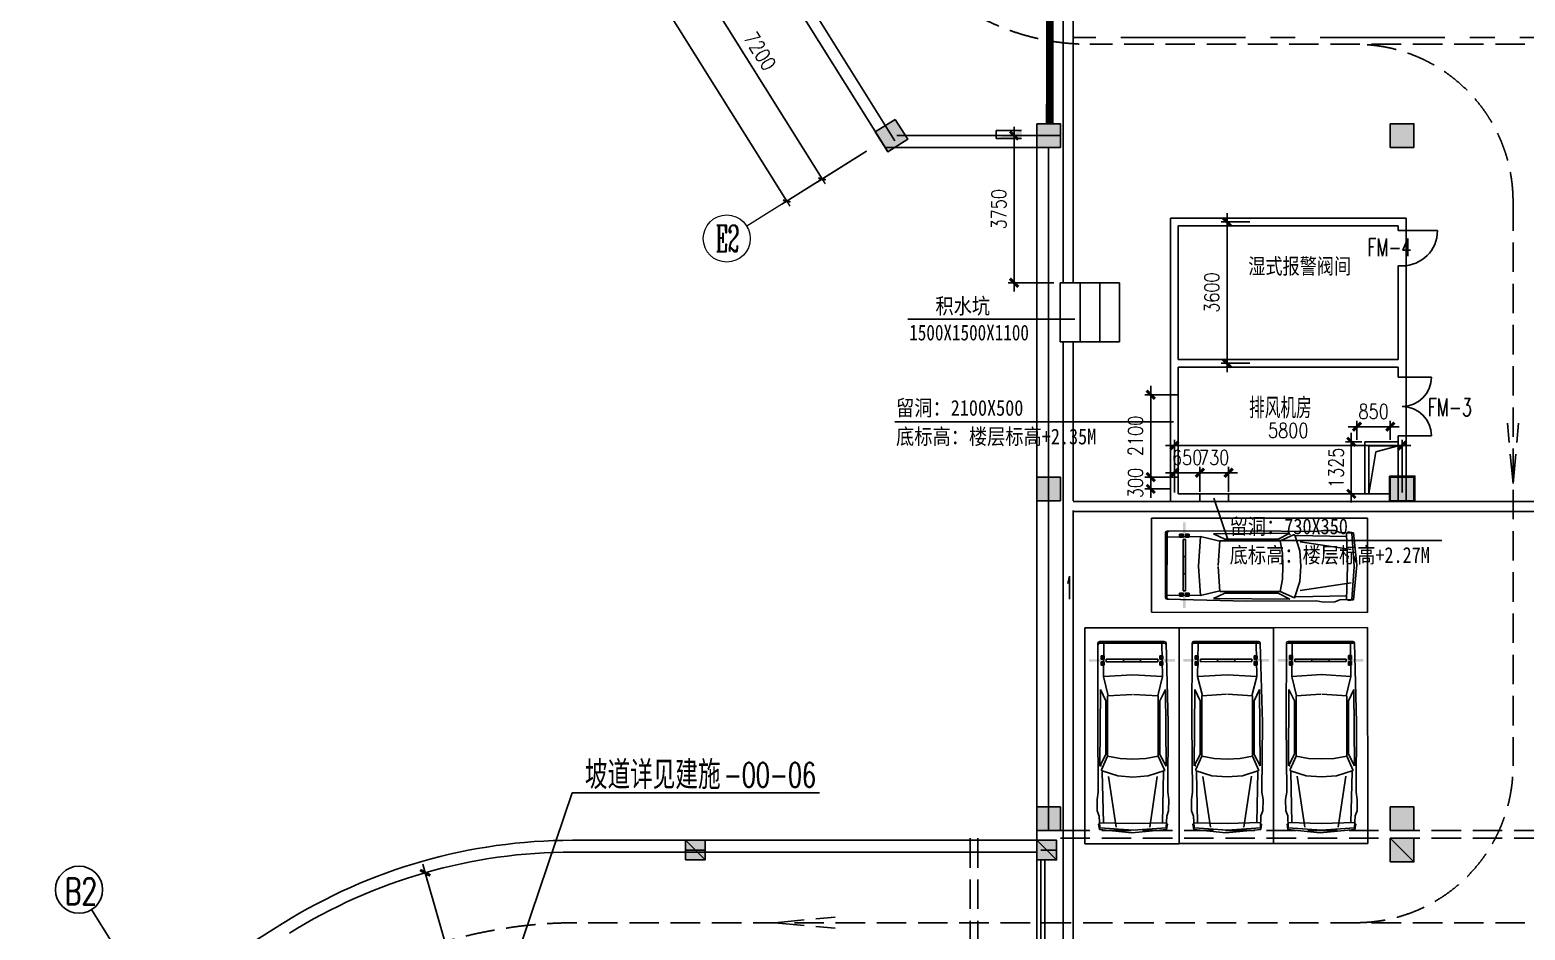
# Model space of a CAD drawing. Extents: x 953929 to 1132291, y -67290 to 107124.
# Drawn here: x 975203 to 1013275, y 50266 to 73196 of the extents above; entities that cross this region are included whole.
import ezdxf
from ezdxf.enums import TextEntityAlignment as Align

# ---------------------------------------------------------------- set-up
doc = ezdxf.new("R2010")
doc.units = 0
doc.header["$MEASUREMENT"] = 0
for name, pattern in [('ACAD_ISO02W100', [15, 12, -3]), ('CENTER', [50.8, 31.75, -6.35, 6.35, -6.35]), ('DASH', [0.35, 0.25, -0.1])]:
    doc.linetypes.add(name, pattern=pattern)
doc.layers.get('0').update_dxf_attribs({"linetype": 'CONTINUOUS'})
doc.layers.get('DEFPOINTS').update_dxf_attribs({"linetype": 'CONTINUOUS'})
for name, color, linetype in [('1', 8, 'CONTINUOUS'), ('2', 6, 'ACAD_ISO02W100'), ('COLUMN', 4, 'CONTINUOUS'), ('DIM', 7, 'CONTINUOUS'), ('F', 31, 'CONTINUOUS'), ('KWC', 253, 'CONTINUOUS'), ('TC', 8, 'CONTINUOUS'), ('WALL', 1, 'CONTINUOUS'), ('WIN', 4, 'CONTINUOUS'), ('WINDOW', 254, 'CONTINUOUS'), ('WINDOWS', 4, 'CONTINUOUS'), ('柱子', 2, 'CONTINUOUS')]:
    doc.layers.add(name, color=color, linetype=linetype)
doc.layers.add('AXIS', color=3, linetype='CONTINUOUS', lineweight=9)
doc.styles.add('_HZTXT', font='txt', dxfattribs={"width": 0.8, "bigfont": 'HZTXT'})
doc.styles.add('CHINA', font='SimSun.ttf', dxfattribs={"width": 0.85, "height": 150})
doc.styles.add('COMPLEX', font='COMPLEX.shx')
doc.styles.add('DIM', font='', dxfattribs={"width": 0.75})
doc.styles.add('DIM_FONT', font='SIMPLEX.shx', dxfattribs={"width": 0.8})
doc.styles.add('FS', font='txt.shx', dxfattribs={"width": 0.66, "height": 150, "bigfont": 'fs.shx'})
doc.styles.add('H1', font='SimSun.ttf')
doc.styles.get("Standard").update_dxf_attribs({"font": 'txt.shx', "width": 0.8, "height": 525, "bigfont": 'h1.shx'})
doc.styles.get('DIM').set_extended_font_data('FangSong_GB2312')
doc.dimstyles.new('DIMN-200', dxfattribs={"dimtxt": 300, "dimasz": 1, "dimexe": 250, "dimexo": 0, "dimgap": 150, "dimtad": 1, "dimdec": 0, "dimdsep": 46, "dimtxsty": 'DIM_FONT', "dimblk": '_DIMX', "dimcen": 2.5, "dimclrd": 256, "dimclre": 256, "dimclrt": 4, "dimadec": 0, "dimazin": 0, "dimtfac": 1, "dimtdec": 0, "dimtix": 1, "dimtmove": 2, "dimatfit": 3, "dimldrblk": '_DIMX', "dimfxl": 0, "dimtolj": 1, "dimtzin": 0, "dimarcsym": 0})
doc.dimstyles.get("Standard").update_dxf_attribs({"dimtxt": 375, "dimasz": 1, "dimexe": 150, "dimexo": 0, "dimgap": 200, "dimtad": 1, "dimdec": 0, "dimzin": 0, "dimdsep": 46, "dimtxsty": 'DIM_FONT', "dimblk1": '_DIMX', "dimblk2": '_DIMX', "dimsah": 1, "dimcen": 200, "dimclrd": 256, "dimclre": 256, "dimclrt": 4, "dimadec": 0, "dimazin": 0, "dimtfac": 1, "dimtdec": 0, "dimtix": 1, "dimtmove": 2, "dimatfit": 3, "dimldrblk": '_DIMX', "dimfxl": 0, "dimtolj": 1, "dimtzin": 0, "dimarcsym": 0})

# ---------------------------------------------------------------- blocks, each defined once
blk = doc.blocks.new('_DIMX')
blk.add_line((-150, 0), (150, 0))
at = {"const_width": 50}
blk.add_lwpolyline([(-70, -70), (70, 70)], dxfattribs=at)
blk = doc.blocks.new('ZHU')
at = {"layer": '柱子'}
h = blk.add_hatch(color=256, dxfattribs=at)
h.paths.add_polyline_path([(300, -300), (300, 300), (-300, 300)])
h.paths.add_polyline_path([(-300, 300), (-300, -300), (300, -300)], flags=16)
blk.add_line((-300, 300), (300, -300), dxfattribs=at)
blk.add_lwpolyline([(-300, -300), (300, -300), (300, 300), (-300, 300)], close=True, dxfattribs=at)
blk = doc.blocks.new('*D27')
at = {"linetype": 'ByBlock'}
for p, q in [((1160065, 49669), (1160063, 49669)), ((1160066, 49336), (1160066, 49819)), ((1160916, 49669), (1160066, 49669)), ((1160916, 49336), (1160916, 49819)), ((1160918, 49669), (1160919, 49669))]:
    blk.add_line(p, q, dxfattribs=at)
at = {"layer": 'DEFPOINTS', "color": 0, "linetype": 'ByBlock'}
for p in [(1160066, 49669), (1160066, 49336), (1160916, 49336)]:
    blk.add_point(p, dxfattribs=at)
at = {"linetype": 'ByBlock', "xscale": 1.5, "yscale": 1.5, "zscale": 1.5}
blk.add_blockref('_DIMX', (1160066, 49669), dxfattribs=at)
at = {"linetype": 'ByBlock', "xscale": 1.5, "yscale": 1.5, "zscale": 1.5, "rotation": 180}
blk.add_blockref('_DIMX', (1160916, 49669), dxfattribs=at)
at = {"color": 4, "linetype": 'ByBlock', "insert": (1160491, 50057), "char_height": 375, "attachment_point": 5, "style": 'DIM_FONT'}
blk.add_mtext('\\A1;850', dxfattribs=at)
blk = doc.blocks.new('*D36')
at = {"linetype": 'ByBlock'}
for p, q in [((1009120, 62704), (1008700, 62704)), ((1008850, 62706), (1008850, 62707)), ((1008850, 62704), (1008850, 61379)), ((1009120, 61379), (1008700, 61379)), ((1008850, 61378), (1008850, 61376))]:
    blk.add_line(p, q, dxfattribs=at)
at = {"layer": 'DEFPOINTS', "color": 0, "linetype": 'ByBlock'}
for p in [(1009120, 62704), (1008850, 61379), (1009120, 61379)]:
    blk.add_point(p, dxfattribs=at)
at = {"linetype": 'ByBlock', "xscale": 1.5, "yscale": 1.5, "zscale": 1.5}
for p, rotation in [((1008850, 62704), 270), ((1008850, 61379), 90)]:
    blk.add_blockref('_DIMX', p, dxfattribs=dict(at, rotation=rotation))
at = {"color": 4, "linetype": 'ByBlock', "insert": (1008463, 62042), "char_height": 375, "attachment_point": 5, "rotation": 90, "style": 'DIM_FONT'}
blk.add_mtext('\\A1;1325', dxfattribs=at)
blk = doc.blocks.new('*D108')
at = {"linetype": 'ByBlock'}
for p, q in [((1004344, 61409), (1004344, 62758)), ((1010142, 62608), (1004345, 62608)), ((1010144, 61409), (1010144, 62758))]:
    blk.add_line(p, q, dxfattribs=at)
at = {"layer": 'DEFPOINTS', "color": 0, "linetype": 'ByBlock'}
for p in [(1004344, 62608), (1004344, 61409), (1010144, 61409)]:
    blk.add_point(p, dxfattribs=at)
at = {"linetype": 'ByBlock', "xscale": 1.5, "yscale": 1.5, "zscale": 1.5, "rotation": 180}
blk.add_blockref('_DIMX', (1004344, 62608), dxfattribs=at)
at = {"linetype": 'ByBlock', "xscale": 1.5, "yscale": 1.5, "zscale": 1.5}
blk.add_blockref('_DIMX', (1010144, 62608), dxfattribs=at)
at = {"color": 4, "linetype": 'ByBlock', "insert": (1007244, 62995), "char_height": 375, "attachment_point": 5, "style": 'DIM_FONT'}
blk.add_mtext('\\A1;5800', dxfattribs=at)
blk = doc.blocks.new('*D121')
at = {"linetype": 'ByBlock'}
for p, q in [((1004220, 61804), (1003593, 61804)), ((1003743, 61806), (1003743, 61807)), ((1003743, 61504), (1003743, 61804)), ((1004220, 61504), (1003593, 61504)), ((1003743, 61503), (1003743, 61501))]:
    blk.add_line(p, q, dxfattribs=at)
at = {"layer": 'DEFPOINTS', "color": 0, "linetype": 'ByBlock'}
for p in [(1003743, 61804), (1004220, 61804), (1004220, 61504)]:
    blk.add_point(p, dxfattribs=at)
at = {"linetype": 'ByBlock', "xscale": 1.5, "yscale": 1.5, "zscale": 1.5}
for p, rotation in [((1003743, 61804), 270), ((1003743, 61504), 90)]:
    blk.add_blockref('_DIMX', p, dxfattribs=dict(at, rotation=rotation))
at = {"color": 4, "linetype": 'ByBlock', "insert": (1003356, 61654), "char_height": 375, "attachment_point": 5, "rotation": 90, "style": 'DIM_FONT'}
blk.add_mtext('\\A1;300', dxfattribs=at)
blk = doc.blocks.new('*D122')
at = {"linetype": 'ByBlock'}
for p, q in [((1004220, 63904), (1003593, 63904)), ((1003743, 61806), (1003743, 63903)), ((1004220, 61804), (1003593, 61804))]:
    blk.add_line(p, q, dxfattribs=at)
at = {"layer": 'DEFPOINTS', "color": 0, "linetype": 'ByBlock'}
for p in [(1003743, 63904), (1004220, 63904), (1004220, 61804)]:
    blk.add_point(p, dxfattribs=at)
at = {"linetype": 'ByBlock', "xscale": 1.5, "yscale": 1.5, "zscale": 1.5}
for p, rotation in [((1003743, 63904), 90), ((1003743, 61804), 270)]:
    blk.add_blockref('_DIMX', p, dxfattribs=dict(at, rotation=rotation))
at = {"color": 4, "linetype": 'ByBlock', "insert": (1003356, 62854), "char_height": 375, "attachment_point": 5, "rotation": 90, "style": 'DIM_FONT'}
blk.add_mtext('\\A1;2100', dxfattribs=at)
blk = doc.blocks.new('*D123')
at = {"linetype": 'ByBlock'}
for p, q in [((1004344, 61409), (1004344, 62066)), ((1004994, 61428), (1004994, 62066)), ((1004342, 61916), (1004341, 61916)), ((1004344, 61916), (1004994, 61916)), ((1004995, 61916), (1004997, 61916))]:
    blk.add_line(p, q, dxfattribs=at)
at = {"layer": 'DEFPOINTS', "color": 0, "linetype": 'ByBlock'}
for p in [(1004994, 61916), (1004344, 61409), (1004994, 61428)]:
    blk.add_point(p, dxfattribs=at)
at = {"linetype": 'ByBlock', "xscale": 1.5, "yscale": 1.5, "zscale": 1.5}
blk.add_blockref('_DIMX', (1004344, 61916), dxfattribs=at)
at = {"linetype": 'ByBlock', "xscale": 1.5, "yscale": 1.5, "zscale": 1.5, "rotation": 180}
blk.add_blockref('_DIMX', (1004994, 61916), dxfattribs=at)
at = {"color": 4, "linetype": 'ByBlock', "insert": (1004669, 62303), "char_height": 375, "attachment_point": 5, "style": 'DIM_FONT'}
blk.add_mtext('\\A1;650', dxfattribs=at)
blk = doc.blocks.new('*D124')
at = {"linetype": 'ByBlock'}
for p, q in [((1004994, 61428), (1004994, 62066)), ((1005724, 61428), (1005724, 62066)), ((1004992, 61916), (1004991, 61916)), ((1004994, 61916), (1005724, 61916)), ((1005725, 61916), (1005727, 61916))]:
    blk.add_line(p, q, dxfattribs=at)
at = {"layer": 'DEFPOINTS', "color": 0, "linetype": 'ByBlock'}
for p in [(1005724, 61916), (1004994, 61428), (1005724, 61428)]:
    blk.add_point(p, dxfattribs=at)
at = {"linetype": 'ByBlock', "xscale": 1.5, "yscale": 1.5, "zscale": 1.5}
blk.add_blockref('_DIMX', (1004994, 61916), dxfattribs=at)
at = {"linetype": 'ByBlock', "xscale": 1.5, "yscale": 1.5, "zscale": 1.5, "rotation": 180}
blk.add_blockref('_DIMX', (1005724, 61916), dxfattribs=at)
at = {"color": 4, "linetype": 'ByBlock', "insert": (1005359, 62303), "char_height": 375, "attachment_point": 5, "style": 'DIM_FONT'}
blk.add_mtext('\\A1;730', dxfattribs=at)
blk = doc.blocks.new('*D169')
at = {"linetype": 'ByBlock'}
for p, q in [((1006263, 68304), (1005535, 68304)), ((1005685, 64706), (1005685, 68303)), ((1006263, 64704), (1005535, 64704))]:
    blk.add_line(p, q, dxfattribs=at)
at = {"layer": 'DEFPOINTS', "color": 0, "linetype": 'ByBlock'}
for p in [(1005685, 68304), (1006263, 68304), (1006263, 64704)]:
    blk.add_point(p, dxfattribs=at)
at = {"linetype": 'ByBlock', "xscale": 1.5, "yscale": 1.5, "zscale": 1.5}
for p, rotation in [((1005685, 68304), 90), ((1005685, 64704), 270)]:
    blk.add_blockref('_DIMX', p, dxfattribs=dict(at, rotation=rotation))
at = {"color": 4, "linetype": 'ByBlock', "insert": (1005297, 66504), "char_height": 375, "attachment_point": 5, "rotation": 90, "style": 'DIM_FONT'}
blk.add_mtext('\\A1;3600', dxfattribs=at)
blk = doc.blocks.new('*D215')
at = {"linetype": 'ByBlock'}
for p, q in [((1001444, 70504), (1000360, 70504)), ((1000510, 70503), (1000510, 66756)), ((1001519, 66754), (1000360, 66754))]:
    blk.add_line(p, q, dxfattribs=at)
at = {"layer": 'DEFPOINTS', "color": 0, "linetype": 'ByBlock'}
for p in [(1001444, 70504), (1000510, 66754), (1001519, 66754)]:
    blk.add_point(p, dxfattribs=at)
at = {"linetype": 'ByBlock', "xscale": 1.5, "yscale": 1.5, "zscale": 1.5}
for p, rotation in [((1000510, 70504), 90), ((1000510, 66754), 270)]:
    blk.add_blockref('_DIMX', p, dxfattribs=dict(at, rotation=rotation))
at = {"color": 4, "linetype": 'ByBlock', "insert": (1000122, 68629), "char_height": 375, "attachment_point": 5, "rotation": 90, "style": 'DIM_FONT'}
blk.add_mtext('\\A1;3750', dxfattribs=at)
blk = doc.blocks.new('CW')
at = {"layer": 'KWC'}
h = blk.add_hatch(color=256, dxfattribs=at)
h.paths.add_polyline_path([(800, -546), (800, -109), (865, -109), (865, -546)])
h.paths.add_polyline_path([(799, -1419), (799, -982), (865, -982), (865, -1419)])
h.paths.add_polyline_path([(799, -2292), (799, -1855), (864, -1855), (864, -2292)])
h = blk.add_hatch(color=256, dxfattribs=at)
h.paths.add_polyline_path([(865, -412), (865, -488), (953, -488), (953, -412)])
h.paths.add_polyline_path([(800, -412), (800, -488), (712, -488), (712, -412)])
edge = h.paths.add_edge_path(flags=16)
edge.add_ellipse((756, -450), major_axis=(-10.2, 10.2), ratio=1, start_angle=-45.0335, end_angle=314.9665, ccw=False)
edge = h.paths.add_edge_path(flags=16)
edge.add_ellipse((909, -450), major_axis=(-10.2, 10.2), ratio=1, start_angle=-45.0335, end_angle=314.9665, ccw=False)
h = blk.add_hatch(color=256, dxfattribs=at)
h.paths.add_polyline_path([(864, -1989), (864, -1913), (952, -1913), (952, -1989)])
edge = h.paths.add_edge_path(flags=16)
edge.add_ellipse((908, -1951), major_axis=(-10.2, 10.2), ratio=1, start_angle=-45.0335, end_angle=314.9665, ccw=False)
edge = h.paths.add_edge_path(flags=16)
edge.add_ellipse((755, -1951), major_axis=(-10.2, 10.2), ratio=1, start_angle=-45.0335, end_angle=314.9665, ccw=False)
h.paths.add_polyline_path([(799, -1989), (799, -1913), (712, -1913), (712, -1989)])
for p, q in [((-1, -2400), (0, 0)), ((0, 0), (5500, -3)), ((349, -2022), (350, -379)), ((391, -2023), (392, -379)), ((2414, -328), (395, -334)), ((4190, -340), (2414, -328)), ((4377, -312), (4190, -340)), ((4665, -317), (4377, -312)), ((4796, -365), (4665, -317)), ((5098, -381), (4796, -365)), ((4966, -373), (4985, -1225)), ((5003, -350), (4985, -372)), ((5139, -372), (5003, -350)), ((5227, -1193), (5139, -372)), ((5500, -3), (5499, -2403)), ((1245, -471), (397, -483)), ((712, -488), (712, -412)), ((712, -412), (800, -412)), ((800, -488), (712, -488)), ((800, -546), (799, -1855)), ((800, -412), (800, -488)), ((800, -546), (865, -546)), ((865, -546), (864, -1855)), ((865, -412), (865, -488)), ((953, -412), (865, -412)), ((865, -488), (953, -488)), ((953, -488), (953, -412)), ((1245, -471), (1197, -1224)), ((1734, -592), (1245, -471)), ((3522, -383), (1576, -397)), ((1864, -537), (1576, -397)), ((1735, -578), (1696, -1211)), ((3273, -579), (1735, -578)), ((3226, -538), (1864, -537)), ((3522, -383), (3226, -538)), ((3615, -425), (3273, -579)), ((3273, -579), (3333, -897)), ((3646, -439), (3773, -838)), ((4970, -473), (3673, -445)), ((5082, -800), (3786, -605)), ((5154, -1230), (5098, -381)), ((799, -982), (865, -982)), ((3333, -897), (3345, -1224)), ((3773, -838), (3802, -1224)), ((799, -1419), (865, -1419)), ((1244, -1976), (1197, -1222)), ((1734, -1869), (1696, -1236)), ((3333, -1552), (3345, -1225)), ((3772, -1612), (3802, -1226)), ((4965, -2077), (4985, -1226)), ((5097, -2070), (5154, -1230)), ((5138, -2079), (5227, -1193)), ((799, -1855), (864, -1855)), ((1733, -1855), (1244, -1976)), ((3272, -1870), (1734, -1869)), ((3272, -1870), (3333, -1552)), ((3637, -2034), (3272, -1870)), ((3637, -2034), (3772, -1612)), ((5081, -1651), (3785, -1844)), ((2413, -2120), (393, -2067)), ((1244, -1976), (396, -1962)), ((799, -1913), (712, -1913)), ((712, -1913), (712, -1989)), ((712, -1989), (799, -1989)), ((799, -1989), (799, -1913)), ((864, -1989), (864, -1913)), ((864, -1913), (952, -1913)), ((952, -1989), (864, -1989)), ((952, -1913), (952, -1989)), ((1863, -1910), (1575, -2050)), ((3521, -2067), (1575, -2050)), ((3225, -1911), (1863, -1910)), ((4189, -2110), (2413, -2120)), ((3521, -2067), (3225, -1911)), ((4969, -1977), (3672, -2005)), ((4376, -2138), (4189, -2110)), ((4664, -2133), (4376, -2138)), ((4795, -2085), (4664, -2133)), ((5097, -2070), (4795, -2085)), ((5002, -2101), (4984, -2079)), ((5138, -2079), (5002, -2101)), ((5499, -2403), (-1, -2400))]:
    blk.add_line(p, q, dxfattribs=at)
for centre in [(756, -450), (909, -450), (755, -1951), (908, -1951)]:
    blk.add_circle(centre, 14.4, dxfattribs=at)
for centre, major_axis, start_param, end_param in [((395, -379), (-45, 0.4), -1.558913, 0.008145), ((437, -379), (-45, 0.1), -1.565717, 0.001342), ((3509, -415), (11.2, 0.7), -1.159955, 1.503276), ((3624, -446), (22.5, 0.3), 0.294791, 1.978353), ((3333, -1224), (7.95, 7.95), 5.46214, 5.532266), ((3791, -1225), (-7.95, 7.95), 3.84936, 4.003454), ((4974, -1225), (7.95, 7.95), 5.474521, 5.519885), ((394, -2022), (-45, 0.1), 0.002021, 1.546781), ((436, -2023), (-45, 0.1), 0.002021, 1.546781), ((3623, -2003), (22.5, 0.4), 4.270615, 5.954177)]:
    blk.add_ellipse(centre, major_axis=major_axis, ratio=1, start_param=start_param, end_param=end_param, dxfattribs=at)
at = {"layer": 'KWC', "linetype": 'Continuous', "style": 'DIM', "oblique": 360, "flags": 9}
for tag in ['YSIZE', 'XSIZE']:
    blk.add_attdef(tag, (5154, -1230), '', height=0.45, rotation=179.9665, dxfattribs=at)
blk = doc.blocks.new('*D478')
at = {"linetype": 'ByBlock'}
for p, q in [((985268, 51726), (986869, 46144)), ((989016, 38654), (987416, 44236))]:
    blk.add_line(p, q, dxfattribs=at)
at = {"layer": 'DEFPOINTS', "color": 0, "linetype": 'ByBlock'}
for p in [(985268, 51727), (989016, 38654)]:
    blk.add_point(p, dxfattribs=at)
at = {"linetype": 'ByBlock', "xscale": 1.5, "yscale": 1.5, "zscale": 1.5, "rotation": 106}
blk.add_blockref('_DIMX', (985268, 51727), dxfattribs=at)
at = {"color": 4, "linetype": 'ByBlock', "insert": (987142, 45190), "char_height": 375, "attachment_point": 5, "rotation": 286, "style": 'DIM_FONT'}
blk.add_mtext('\\A1;R13600', dxfattribs=at)
blk = doc.blocks.new('A$C01856CDB')
at = {"layer": 'WIN'}
for q in [(588, 47), (189, 0)]:
    blk.add_line((0, 47), q, dxfattribs=at)
blk = doc.blocks.new('A$C445D01A8')
at = {"layer": 'WINDOW'}
blk.add_blockref('A$C01856CDB', (0, 0), dxfattribs=at)
blk = doc.blocks.new('A$C084E10F1')
at = {"layer": 'WINDOWS', "xscale": -1}
blk.add_blockref('A$C445D01A8', (588, 0), dxfattribs=at)

msp = doc.modelspace()

# ---------------------------------------------------------------- hatches: boundary and pattern name
at = {"layer": 'COLUMN'}
for points in [[(996730.164, 70599.614), (997048.115, 70090.786), (997556.944, 70408.737), (997238.992, 70917.566)], [(1000843.554, 70204.176), (1001443.554, 70204.176), (1001443.554, 70804.176), (1000843.554, 70804.176)], [(1009843.554, 70204.176), (1010443.554, 70204.176), (1010443.554, 70804.176), (1009843.554, 70804.176)], [(1000843.554, 61204.176), (1001443.554, 61204.176), (1001443.554, 61804.176), (1000843.554, 61804.176)], [(1009818.554, 61179.176), (1010468.554, 61179.176), (1010468.554, 61829.176), (1009818.554, 61829.176)], [(1009843.554, 61204.176), (1010443.554, 61204.176), (1010443.554, 61804.176), (1009843.554, 61804.176)], [(1009843.554, 61204.176), (1010443.554, 61204.176), (1010443.554, 61804.176), (1009843.554, 61804.176)], [(1000843.554, 52804.176), (1001443.554, 52804.176), (1001443.554, 53404.176), (1000843.554, 53404.176)], [(1009843.554, 52804.176), (1010443.554, 52804.176), (1010443.554, 53404.176), (1009843.554, 53404.176)]]:
    msp.add_hatch(color=256, dxfattribs=at).paths.add_polyline_path(points)

# ---------------------------------------------------------------- linework, layer by layer
for q in [(987257.75, 48575.472), (995307.96, 53758.54)]:
    msp.add_line((989011.352, 53758.54), q)
at = {"layer": '1'}
for p, q in [((1009293.554, 61379.176), (1009472.886, 62450.028)), ((1009472.886, 62450.028), (1010043.554, 62604.176))]:
    msp.add_line(p, q, dxfattribs=at)
at = {"layer": '2', "ltscale": 100, "const_width": 200}
msp.add_lwpolyline([(1001179.643, 84886.451), (1001171.42, 70804.176)], dxfattribs=at)
at = {"layer": 'AXIS'}
msp.add_line((996503.091, 70103.973), (993455.962, 68199.916), dxfattribs=at)
msp.add_circle((992947.134, 67881.964), 600, dxfattribs=at)
at = {"layer": 'COLUMN'}
for p, q in [((1010143.554, 64354.176), (1010893.554, 64354.176)), ((1010243.554, 64354.176), (1010243.554, 62854.176)), ((1010143.554, 62854.176), (1010893.554, 62854.176))]:
    msp.add_line(p, q, dxfattribs=at)
for points in [[(997238.992, 70917.566), (997556.944, 70408.737), (997048.115, 70090.786), (996730.164, 70599.614)], [(1000843.554, 70804.176), (1001443.554, 70804.176), (1001443.554, 70204.176), (1000843.554, 70204.176)], [(1009843.554, 70804.176), (1010443.554, 70804.176), (1010443.554, 70204.176), (1009843.554, 70204.176)], [(1000843.554, 61804.176), (1001443.554, 61804.176), (1001443.554, 61204.176), (1000843.554, 61204.176)], [(1009818.554, 61829.176), (1010468.554, 61829.176), (1010468.554, 61179.176), (1009818.554, 61179.176)], [(1009843.554, 61804.176), (1010443.554, 61804.176), (1010443.554, 61204.176), (1009843.554, 61204.176)], [(1009843.554, 61804.176), (1010443.554, 61804.176), (1010443.554, 61204.176), (1009843.554, 61204.176)], [(1000843.554, 53404.176), (1001443.554, 53404.176), (1001443.554, 52804.176), (1000843.554, 52804.176)], [(1009843.554, 53404.176), (1010443.554, 53404.176), (1010443.554, 52804.176), (1009843.554, 52804.176)]]:
    msp.add_lwpolyline(points, close=True, dxfattribs=at)
for centre, start, end in [((1010143.554, 64354.176), 270, 0), ((1010143.554, 62854.176), 0, 90)]:
    msp.add_arc(centre, 750, start, end, dxfattribs=at)
at = {"layer": 'DIM'}
for p, q in [((1001814.238, 65823.974), (997561.912, 65823.974)), ((991905.96, 52304.176), (992381.148, 52304.176)), ((991945.559, 52304.176), (992341.549, 52304.176)), ((1000945.559, 52304.176), (1001341.549, 52304.176)), ((978207.378, 48492.043), (976773.366, 50786.942))]:
    msp.add_line(p, q, dxfattribs=at)
msp.add_circle((976453.6, 51294.632), 600, dxfattribs=at)
at = {"layer": 'TC'}
for p, q in [((999804.747, 70633.306), (999804.643, 70433.306)), ((1000454.747, 70632.966), (999804.747, 70633.306)), ((999804.643, 70433.306), (1000454.643, 70432.966))]:
    msp.add_line(p, q, dxfattribs=at)
msp.add_solid([(999807.544, 70434.397), (1000453.753, 70434.058), (1000451.988, 70629.872)], dxfattribs=at)
at = {"layer": 'WALL'}
for p, q in [((977907.484, 101288.322), (997225.569, 70372.923)), ((977653.07, 101129.346), (997029.903, 70119.931)), ((997275.584, 70504.176), (1001443.554, 70504.176)), ((996977.261, 70204.176), (1001443.554, 70204.176)), ((1000843.554, 70204.176), (1000843.554, 52404.176)), ((1001143.554, 70204.176), (1001143.554, 52804.176)), ((1004243.554, 68404.176), (1010243.554, 68404.176)), ((1004243.554, 68404.176), (1004243.554, 61179.176)), ((1004443.554, 68204.176), (1010043.554, 68204.176)), ((1004443.554, 68204.176), (1004443.554, 64804.176)), ((1010043.554, 68204.176), (1010043.554, 68084.176)), ((1010243.554, 68404.176), (1010243.554, 68084.176)), ((1010043.554, 68084.176), (1010243.554, 68084.176)), ((1010043.554, 67184.176), (1010043.554, 64804.176)), ((1010043.554, 67184.176), (1010243.554, 67184.176)), ((1010243.554, 67184.176), (1010243.554, 63954.176)), ((1004243.554, 64804.176), (1004243.554, 61204.176)), ((1004443.554, 64804.176), (1010043.554, 64804.176)), ((1010243.554, 64804.176), (1010243.554, 64354.176)), ((1004443.554, 64604.176), (1004443.554, 61379.176)), ((1004443.554, 64604.176), (1010043.554, 64604.176)), ((1010043.554, 64604.176), (1010043.554, 64354.176)), ((1010043.554, 64354.176), (1010243.554, 64354.176)), ((1010043.554, 62854.176), (1010243.554, 62854.176)), ((1010043.554, 62854.176), (1010043.554, 61204.176)), ((1010243.554, 62854.176), (1010243.554, 61204.176)), ((1009193.554, 62704.176), (1009193.554, 61379.176)), ((1009193.554, 62704.176), (1010043.554, 62704.176)), ((1009293.554, 62604.176), (1009293.554, 61379.176)), ((1009293.554, 62604.176), (1010043.554, 62604.176)), ((1010043.554, 62604.176), (1010043.554, 61504.176)), ((1009843.554, 61379.176), (1004443.554, 61379.176)), ((1009843.554, 61179.176), (1004243.554, 61179.176))]:
    msp.add_line(p, q, dxfattribs=at)
at = {"layer": 'WINDOWS'}
for p, q in [((1001512.34, 84879.176), (1001514.305, 66754.176)), ((1001764.467, 84604.176), (1001764.467, 66754.176)), ((1010143.554, 68084.176), (1011043.554, 68084.176)), ((1010243.554, 68084.176), (1010243.554, 67184.176)), ((1002945.681, 66754.176), (1001439.467, 66754.176)), ((1001689.467, 66754.176), (1001439.467, 66754.176)), ((1001689.467, 66754.176), (1001439.467, 66754.176)), ((1001439.467, 66754.176), (1001439.467, 65254.176)), ((1001945.681, 66754.176), (1001945.681, 65254.176)), ((1002445.681, 66754.176), (1002445.681, 65254.176)), ((1002945.681, 66754.176), (1002945.681, 65254.176)), ((1002945.681, 65254.176), (1001439.467, 65254.176)), ((1001514.467, 65254.176), (1001518.554, 27604.176)), ((1001689.467, 65254.176), (1001689.467, 65254.176)), ((1001768.554, 61204.176), (1001768.554, 65254.176)), ((997223.711, 63208.586), (1004322.32, 63208.586)), ((1001768.554, 61179.176), (1024593.554, 61179.176)), ((1001768.554, 60954.176), (1001768.554, 27529.176)), ((1001768.554, 60929.176), (1024843.554, 60929.176)), ((1005348.247, 61269.916), (1005718.728, 60190.187)), ((1005718.728, 60190.187), (1011153.64, 60190.187)), ((1000843.554, 52554.176), (989016.383, 52554.176)), ((1000843.554, 52254.176), (989016.383, 52254.176)), ((1000843.554, 52054.176), (1000843.554, 45004.176)), ((1000943.554, 52054.176), (1000943.554, 45004.176)), ((1001043.554, 52054.176), (1001043.554, 45004.176)), ((975202.559, 46412.92), (981706.205, 50476.849))]:
    msp.add_line(p, q, dxfattribs=at)
at = {"layer": 'WINDOWS', "color": 8, "linetype": 'CENTER', "ltscale": 100}
msp.add_line((1122993.554, 73004.176), (1001764.467, 73004.176), dxfattribs=at)
at = {"layer": 'WINDOWS', "color": 8, "linetype": 'DASH', "ltscale": 3000}
for p, q in [((1114068.554, 72829.176), (1002192.631, 72829.176)), ((1012968.25, 68829.176), (1012968.25, 54454.176)), ((1012968.25, 61641.676), (1012825.854, 63177.016)), ((1012968.25, 61641.676), (1013110.647, 63177.016)), ((999143.554, 52604.176), (999143.554, 44404.176)), ((999343.554, 52604.176), (999343.554, 44404.176)), ((1001443.554, 52804.176), (1123496.141, 52804.176)), ((1001443.554, 52604.176), (1123496.141, 52604.176)), ((1114068.554, 50454.176), (989125.074, 50454.176)), ((994172.092, 50454.176), (995707.433, 50596.572)), ((994172.092, 50454.176), (995707.433, 50311.779))]:
    msp.add_line(p, q, dxfattribs=at)
at = {"layer": 'WINDOWS', "color": 8}
for p, q in [((1004443.554, 63904.176), (1004243.554, 63904.176)), ((1004443.554, 61804.176), (1004243.554, 61804.176)), ((1004993.554, 61379.176), (1004993.554, 61179.176)), ((1005723.554, 61379.176), (1005723.554, 61179.176))]:
    msp.add_line(p, q, dxfattribs=at)
at = {"layer": 'WINDOWS', "color": 8, "linetype": 'DASH', "ltscale": 3000}
for centre, radius, start, end in [((1002192.631, 78829.176), 6000, 180, 270), ((1008968.25, 68829.176), 4000, 0, 90), ((1008968.25, 54454.176), 4000, 270, 0), ((989125.074, 38604.176), 11850, 90, 122)]:
    msp.add_arc(centre, radius, start, end, dxfattribs=at)
at = {"layer": 'WINDOWS'}
for centre, radius, start, end in [((1010143.554, 68084.176), 900, 270, 0), ((989016.383, 38654.176), 13900, 90, 122), ((989016.383, 38654.176), 13600, 90, 122)]:
    msp.add_arc(centre, radius, start, end, dxfattribs=at)
at = {"layer": '柱子'}
for p, q in [((991893.554, 52554.176), (992393.554, 52054.176)), ((991893.554, 52554.176), (992393.554, 52054.176)), ((1000843.554, 52554.176), (1001343.554, 52054.176)), ((1000843.554, 52554.176), (1001343.554, 52054.176))]:
    msp.add_line(p, q, dxfattribs=at)
for points in [[(991893.554, 52054.176), (992393.554, 52054.176), (992393.554, 52554.176), (991893.554, 52554.176)], [(991893.554, 52054.176), (992393.554, 52054.176), (992393.554, 52554.176), (991893.554, 52554.176)], [(1000843.554, 52054.176), (1001343.554, 52054.176), (1001343.554, 52554.176), (1000843.554, 52554.176)], [(1000843.554, 52054.176), (1001343.554, 52054.176), (1001343.554, 52554.176), (1000843.554, 52554.176)]]:
    msp.add_lwpolyline(points, close=True, dxfattribs=at)

# ---------------------------------------------------------------- block references
at = {"layer": 'KWC'}
msp.add_blockref('CW', (1003765.709, 60760.799), dxfattribs=at)
at = {"layer": 'KWC', "xscale": -1, "rotation": 90}
for p in [(1002064.876, 57966.716), (1004464.876, 57968.118), (1006864.876, 57969.519)]:
    msp.add_blockref('CW', p, dxfattribs=at)
at = {"layer": 'WINDOWS', "xscale": -1, "rotation": 270}
msp.add_blockref('A$C084E10F1', (1001630.627, 58695.974), dxfattribs=at)
at = {"layer": '柱子', "xscale": 0.8333333333333334, "yscale": 0.8333333333333334, "zscale": 0.8333333333333334}
for p in [(992143.554, 52304.176), (1001093.554, 52304.176)]:
    msp.add_blockref('ZHU', p, dxfattribs=at)
at = {"layer": '柱子'}
msp.add_blockref('ZHU', (1010143.554, 52304.176), dxfattribs=at)

# ---------------------------------------------------------------- texts
at = {"linetype": 'Continuous', "style": '_HZTXT', "width": 0.8}
msp.add_text('坡道详见建施', height=720, rotation=0, dxfattribs=at).set_placement((991062.044, 54216.813), align=Align.MIDDLE_CENTER)
at = {"style": 'FS', "width": 0.66}
msp.add_text('-00-06', height=630, rotation=0, dxfattribs=at).set_placement((992866.854, 53905.183))
at = {"layer": 'AXIS', "style": 'H1', "width": 0.8}
msp.add_text('湿式报警阀间', height=400, dxfattribs=at).set_placement((1006226.048, 66979.088))
at = {"layer": 'AXIS', "width": 0.8}
msp.add_text('排风机房', height=525, dxfattribs=at).set_placement((1006246.809, 63300.241))
at = {"layer": 'AXIS', "style": 'COMPLEX', "width": 0.535714}
msp.add_attdef('E2', text='2', height=672, dxfattribs=at).set_placement((992667.576, 67547.465), (993267.576, 67547.465), align=Align.FIT)
at = {"layer": 'DIM'}
for s, height, style, width, p in [('积水坑', 400, 'CHINA', 0.85, (998261.28, 65962.78)), ('1500X1500X1100', 400, 'CHINA', 0.8, (997593.793, 65286.557)), ('留洞：2100X500', 400, 'CHINA', 0.85, (997257.817, 63368.78)), ('底标高：楼层标高+2.35M', 400, 'CHINA', 0.85, (997257.817, 62638.678)), ('留洞：730X350', 400, 'CHINA', 0.85, (1005752.835, 60350.381)), ('底标高：楼层标高+2.27M', 400, 'CHINA', 0.85, (1005752.835, 59620.279)), ('B2', 675, 'DIM_FONT', 0.7, (976087.398, 50916.725))]:
    msp.add_text(s, height=height, dxfattribs=dict(at, style=style, width=width)).set_placement(p)
at = {"layer": 'F', "style": 'FS', "width": 0.66}
for s, p in [('FM-4', (1009260.94, 67434.272)), ('FM-3', (1010799.313, 63357.33))]:
    msp.add_text(s, height=450, dxfattribs=at).set_placement(p)

# ---------------------------------------------------------------- dimensions: what is measured, and where the dimension line sits
at = {"layer": 'AXIS'}
for p1, distance in [((977425.997, 100633.705), -2393.108), ((992687.672, 76209.919), -1331.902)]:
    msp.add_aligned_dim(p1=p1, p2=(996503.091, 70103.973), distance=distance, dimstyle='DIMN-200', override={"dimtxt": 375, "dimexe": 150, "dimgap": 200, "dimzin": 0, "dimblk1": '_DIMX', "dimblk2": '_DIMX', "dimsah": 1, "dimcen": 200}, dxfattribs=at).render()
dim = msp.add_linear_dim(base=(1008993.554, 63089.744), p1=(1009843.554, 62756.379), p2=(1008993.554, 62756.379), dimstyle='DIMN-200', override={"dimtxt": 375, "dimasz": 1.5, "dimexe": 150, "dimgap": 200, "dimzin": 0, "dimblk1": '_DIMX', "dimblk2": '_DIMX', "dimsah": 1, "dimcen": 200}, dxfattribs=at)
dim.commit()
dim.dimension.update_dxf_attribs({"geometry": '*D27', "text_midpoint": (1009418.554, 63477.244), "insert": (-151072.789, 13420.284)})
dim = msp.add_linear_dim(base=(1004343.554, 62607.878), p1=(1010143.554, 61409.464), p2=(1004343.554, 61409.464), dimstyle='DIMN-200', override={"dimtxt": 375, "dimasz": 1.5, "dimexe": 150, "dimgap": 200, "dimzin": 0, "dimblk1": '_DIMX', "dimblk2": '_DIMX', "dimsah": 1, "dimcen": 200}, dxfattribs=at)
dim.commit()
dim.dimension.update_dxf_attribs({"geometry": '*D108', "text_midpoint": (1007243.554, 62995.378)})
dim = msp.add_aligned_dim(p1=(1009120.424, 62704.176), p2=(1009120.424, 61379.176), distance=-270.351, dimstyle='DIMN-200', override={"dimtxt": 375, "dimasz": 1.5, "dimexe": 150, "dimgap": 200, "dimzin": 0, "dimblk1": '_DIMX', "dimblk2": '_DIMX', "dimsah": 1, "dimcen": 200}, dxfattribs=at)
dim.commit()
dim.dimension.update_dxf_attribs({"geometry": '*D36', "text_midpoint": (1008462.573, 62041.676)})
at = {"layer": 'WINDOWS'}
dim = msp.add_linear_dim(base=(1000263.01, 66754.176), p1=(1001197.018, 70504.176), p2=(1001272.018, 66754.176), angle=90, dimstyle='Standard', override={"dimasz": 1.5, "dimblk": '_DIMX'}, dxfattribs=at)
dim.commit()
dim.dimension.update_dxf_attribs({"geometry": '*D215', "text_midpoint": (999875.51, 68629.176), "insert": (-246.535, 0)})
for base, p1, p2, picture, middle in [((1005684.516, 68304.176), (1006262.522, 64704.176), (1006262.522, 68304.176), '*D169', (1005297.016, 66504.176)), ((1003743.059, 63904.176), (1004219.929, 61804.176), (1004219.929, 63904.176), '*D122', (1003355.559, 62854.176)), ((1003743.059, 61804.176), (1004219.929, 61504.176), (1004219.929, 61804.176), '*D121', (1003355.559, 61654.176))]:
    dim = msp.add_linear_dim(base=base, p1=p1, p2=p2, angle=90, dimstyle='Standard', override={"dimasz": 1.5, "dimblk": '_DIMX'}, dxfattribs=at)
    dim.commit()
    dim.dimension.update_dxf_attribs({"geometry": picture, "text_midpoint": middle})
for base, p1, p2, picture, middle in [((1004993.554, 61915.704), (1004343.554, 61409.464), (1004993.554, 61427.697), '*D123', (1004668.554, 62303.204)), ((1005723.554, 61915.704), (1004993.554, 61427.697), (1005723.554, 61427.697), '*D124', (1005358.554, 62303.204))]:
    dim = msp.add_linear_dim(base=base, p1=p1, p2=p2, dimstyle='Standard', override={"dimasz": 1.5, "dimblk": '_DIMX'}, dxfattribs=at)
    dim.commit()
    dim.dimension.update_dxf_attribs({"geometry": picture, "text_midpoint": middle})
dim = msp.add_radius_dim(center=(989016.383, 38654.176), mpoint=(985267.715, 51727.335), dimstyle='Standard', override={"dimasz": 1.5, "dimblk": '_DIMX'}, dxfattribs=at)
dim.commit()
dim.dimension.update_dxf_attribs({"geometry": '*D478', "text_midpoint": (987142.256, 45190.034), "dimtype": 164})

doc.saveas('drawing.dxf')
